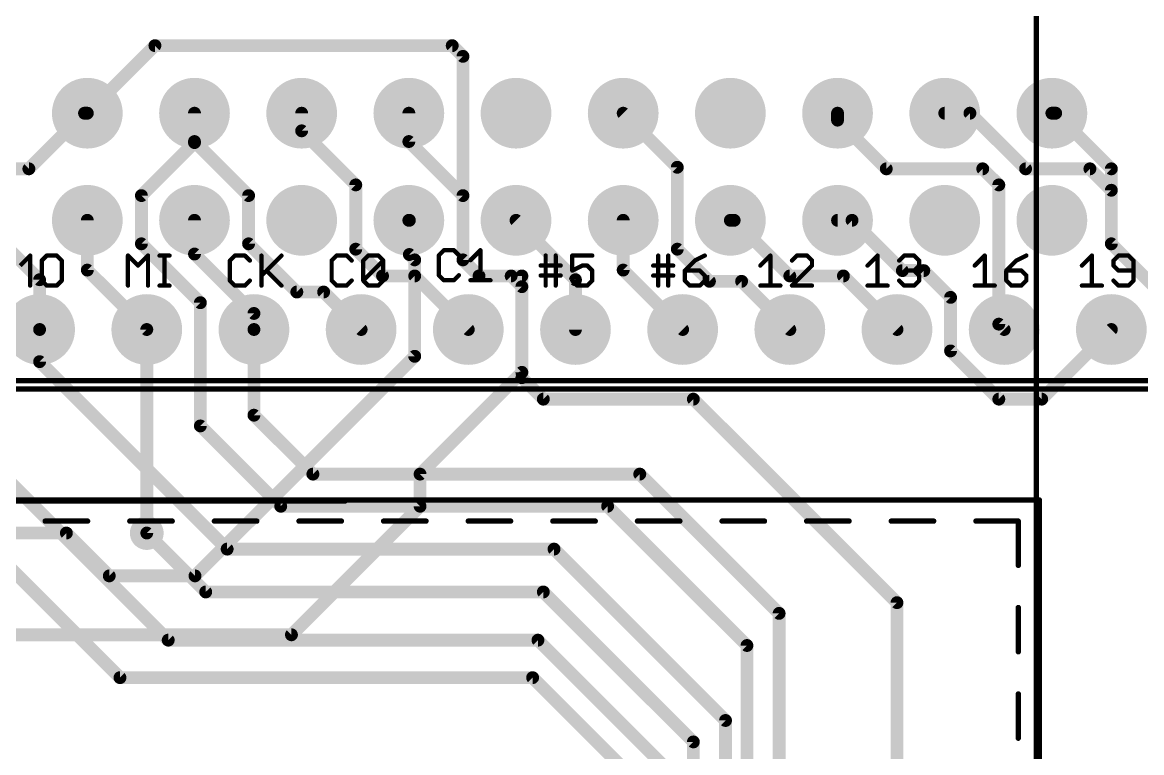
# Model space of a CAD drawing. Extents: x -30 to 87, y -20 to 77.
# Drawn here: x 32.23 to 58.76, y 38.61 to 55.92 of the extents above; entities that cross this region are included whole.
import ezdxf

# ---------------------------------------------------------------- set-up
doc = ezdxf.new("R2010")
doc.units = 0
for name, color, linetype in [('1', 12, 'CONTINUOUS'), ('16', 132, 'CONTINUOUS'), ('17', 110, 'CONTINUOUS'), ('18', 110, 'CONTINUOUS'), ('21', 40, 'CONTINUOUS'), ('23', 53, 'CONTINUOUS'), ('47', 253, 'CONTINUOUS'), ('51', 253, 'CONTINUOUS')]:
    doc.layers.add(name, color=color, linetype=linetype)

# ---------------------------------------------------------------- blocks, each defined once
blk = doc.blocks.new('ROUNDP')
at = {"const_width": 0.5}
blk.add_lwpolyline([(0, -0.25, 1), (0, 0.25, 1), (0, -0.25)], format="xyb", dxfattribs=at)
blk = doc.blocks.new('ROUNDV')
at = {"const_width": 0.5}
blk.add_lwpolyline([(0, -0.25, 1), (0, 0.25, 1), (0, -0.25)], format="xyb", dxfattribs=at)

msp = doc.modelspace()

# ---------------------------------------------------------------- linework, layer by layer
at = {"layer": '1', "const_width": 0.3048}
for points in [[(35.372, 55.372), (33.77, 53.77)], [(42.418, 55.372), (35.372, 55.372)], [(42.672, 55.118), (42.418, 55.372)], [(42.672, 50.292), (42.672, 55.118)], [(32.385, 52.451), (33.704, 53.77)], [(33.704, 53.77), (33.77, 53.77)], [(36.31, 53.77), (36.31, 53.098)], [(38.85, 53.77), (38.85, 53.352)], [(46.47, 53.77), (47.752, 52.488)], [(51.55, 53.606), (51.55, 53.77)], [(54.09, 53.77), (54.688, 53.77)], [(54.688, 53.77), (56.007, 52.451)], [(52.705, 52.451), (51.55, 53.606)], [(38.85, 53.352), (40.132, 52.07)], [(35.052, 51.816), (36.31, 53.074)], [(36.31, 53.098), (37.592, 51.816)], [(36.31, 53.074), (36.31, 53.098)], [(30.607, 52.451), (32.385, 52.451)], [(47.752, 52.488), (47.752, 50.546)], [(54.991, 52.451), (52.705, 52.451)], [(55.372, 52.07), (54.991, 52.451)], [(56.007, 52.451), (57.531, 52.451)], [(57.531, 52.451), (58.039, 51.943)], [(40.132, 52.07), (40.132, 50.546)], [(55.372, 48.768), (55.372, 52.07)], [(58.039, 51.943), (58.039, 50.673)], [(35.052, 50.673), (35.052, 51.816)], [(37.592, 51.816), (37.592, 50.673)], [(31.23, 51.23), (32.639, 49.821)], [(33.77, 51.23), (33.77, 50.05)], [(36.31, 51.23), (36.31, 50.431)], [(45.339, 49.821), (43.93, 51.23)], [(46.47, 51.23), (46.47, 50.05)], [(49.1, 51.23), (49.01, 51.23)], [(50.419, 49.911), (49.1, 51.23)], [(51.894, 51.23), (51.55, 51.23)], [(53.086, 50.038), (51.894, 51.23)], [(36.449, 49.276), (35.052, 50.673)], [(37.592, 50.673), (38.735, 49.53)], [(40.132, 50.546), (40.767, 49.911)], [(47.752, 50.546), (48.514, 49.784)], [(58.039, 50.673), (60.071, 48.641)], [(36.31, 50.431), (37.719, 49.022)], [(43.053, 49.911), (42.672, 50.292)], [(33.77, 50.05), (35.179, 48.641)], [(46.47, 50.05), (47.879, 48.641)], [(53.594, 50.038), (53.086, 50.038)], [(54.229, 49.403), (53.594, 50.038)], [(32.639, 49.821), (32.639, 48.641)], [(40.767, 49.911), (41.529, 49.911)], [(41.529, 49.911), (42.799, 48.641)], [(43.815, 49.911), (43.053, 49.911)], [(44.069, 49.657), (43.815, 49.911)], [(45.339, 48.641), (45.339, 49.821)], [(48.514, 49.784), (49.276, 49.784)], [(49.276, 49.784), (50.419, 48.641)], [(51.689, 49.911), (50.419, 49.911)], [(52.959, 48.641), (51.689, 49.911)], [(38.735, 49.53), (39.37, 49.53)], [(39.37, 49.53), (40.259, 48.641)], [(44.069, 47.498), (44.069, 49.657)], [(36.449, 46.355), (36.449, 49.276)], [(54.229, 48.133), (54.229, 49.403)], [(37.719, 49.022), (37.719, 48.641)], [(55.499, 48.641), (55.372, 48.768)], [(32.639, 47.879), (32.639, 48.641)], [(37.719, 46.609), (37.719, 48.641)], [(58.039, 48.641), (56.388, 46.99)], [(35.687, 41.275), (28.829, 48.133)], [(55.372, 46.99), (54.229, 48.133)], [(37.084, 43.434), (32.639, 47.879)], [(44.577, 46.99), (44.069, 47.498)], [(48.133, 46.99), (44.577, 46.99)], [(52.959, 42.164), (48.133, 46.99)], [(56.388, 46.99), (55.372, 46.99)], [(28.321, 46.609), (34.544, 40.386)], [(39.116, 45.212), (37.719, 46.609)], [(38.354, 44.45), (36.449, 46.355)], [(46.863, 45.212), (39.116, 45.212)], [(50.165, 41.91), (46.863, 45.212)], [(46.101, 44.45), (38.354, 44.45)], [(49.403, 41.148), (46.101, 44.45)], [(36.576, 42.418), (35.179, 43.815)], [(44.831, 43.434), (37.084, 43.434)], [(48.895, 39.37), (44.831, 43.434)], [(44.577, 42.418), (36.576, 42.418)], [(48.133, 38.862), (44.577, 42.418)], [(52.959, 23.114), (52.959, 42.164)], [(50.165, 24.892), (50.165, 41.91)], [(44.45, 41.275), (35.687, 41.275)], [(47.371, 38.354), (44.45, 41.275)], [(49.403, 26.162), (49.403, 41.148)], [(44.323, 40.386), (34.544, 40.386)], [(46.609, 38.1), (44.323, 40.386)], [(48.895, 26.67), (48.895, 39.37)], [(48.133, 27.178), (48.133, 38.862)]]:
    msp.add_lwpolyline(points, dxfattribs=at)
at = {"layer": '1', "const_width": 0.1524}
for points in [[(35.372, 55.4482, 1), (35.372, 55.2958)], [(35.4259, 55.3181, 1), (35.3181, 55.4259)], [(42.4719, 55.4259, 1), (42.3641, 55.3181)], [(42.418, 55.2958, 1), (42.418, 55.4482)], [(42.7482, 55.118, 1), (42.5958, 55.118)], [(42.6181, 55.0641, 1), (42.7259, 55.1719)], [(33.704, 53.8462, 1), (33.704, 53.6938)], [(33.7579, 53.7161, 1), (33.6501, 53.8239)], [(33.7161, 53.8239, 1), (33.8239, 53.7161)], [(33.77, 53.6938, 1), (33.77, 53.8462)], [(36.3862, 53.77, 1), (36.2338, 53.77)], [(38.9262, 53.77, 1), (38.7738, 53.77)], [(46.5239, 53.8239, 1), (46.4161, 53.7161)], [(51.6262, 53.77, 1), (51.4738, 53.77)], [(54.09, 53.8462, 1), (54.09, 53.6938)], [(54.7419, 53.8239, 1), (54.6341, 53.7161)], [(54.688, 53.6938, 1), (54.688, 53.8462)], [(51.6039, 53.6599, 1), (51.4961, 53.5521)], [(51.4738, 53.606, 1), (51.6262, 53.606)], [(38.9039, 53.4059, 1), (38.7961, 53.2981)], [(38.7738, 53.352, 1), (38.9262, 53.352)], [(36.3639, 53.1519, 1), (36.2561, 53.0441)], [(36.3862, 53.098, 1), (36.2338, 53.098)], [(36.2338, 53.098, 1), (36.3862, 53.098)], [(36.2338, 53.074, 1), (36.3862, 53.074)], [(36.3639, 53.0201, 1), (36.2561, 53.1279)], [(32.3311, 52.5049, 1), (32.4389, 52.3971)], [(32.385, 52.3748, 1), (32.385, 52.5272)], [(47.8282, 52.488, 1), (47.6758, 52.488)], [(47.6981, 52.4341, 1), (47.8059, 52.5419)], [(52.705, 52.5272, 1), (52.705, 52.3748)], [(52.6511, 52.3971, 1), (52.7589, 52.5049)], [(55.0449, 52.5049, 1), (54.9371, 52.3971)], [(54.991, 52.3748, 1), (54.991, 52.5272)], [(56.007, 52.5272, 1), (56.007, 52.3748)], [(55.9531, 52.3971, 1), (56.0609, 52.5049)], [(57.5849, 52.5049, 1), (57.4771, 52.3971)], [(57.531, 52.3748, 1), (57.531, 52.5272)], [(40.2082, 52.07, 1), (40.0558, 52.07)], [(40.0781, 52.0161, 1), (40.1859, 52.1239)], [(55.4482, 52.07, 1), (55.2958, 52.07)], [(55.3181, 52.0161, 1), (55.4259, 52.1239)], [(58.1152, 51.943, 1), (57.9628, 51.943)], [(57.9851, 51.8891, 1), (58.0929, 51.9969)], [(35.1282, 51.816, 1), (34.9758, 51.816)], [(34.9981, 51.8699, 1), (35.1059, 51.7621)], [(37.6682, 51.816, 1), (37.5158, 51.816)], [(37.5381, 51.7621, 1), (37.6459, 51.8699)], [(33.8462, 51.23, 1), (33.6938, 51.23)], [(36.3862, 51.23, 1), (36.2338, 51.23)], [(43.9839, 51.2839, 1), (43.8761, 51.1761)], [(46.5462, 51.23, 1), (46.3938, 51.23)], [(49.01, 51.3062, 1), (49.01, 51.1538)], [(49.1539, 51.2839, 1), (49.0461, 51.1761)], [(49.1, 51.1538, 1), (49.1, 51.3062)], [(51.55, 51.3062, 1), (51.55, 51.1538)], [(51.9479, 51.2839, 1), (51.8401, 51.1761)], [(51.894, 51.1538, 1), (51.894, 51.3062)], [(35.1059, 50.7269, 1), (34.9981, 50.6191)], [(34.9758, 50.673, 1), (35.1282, 50.673)], [(37.6459, 50.7269, 1), (37.5381, 50.6191)], [(37.5158, 50.673, 1), (37.6682, 50.673)], [(40.1859, 50.5999, 1), (40.0781, 50.4921)], [(47.8059, 50.5999, 1), (47.6981, 50.4921)], [(58.0929, 50.7269, 1), (57.9851, 50.6191)], [(57.9628, 50.673, 1), (58.1152, 50.673)], [(36.3639, 50.4849, 1), (36.2561, 50.3771)], [(36.2338, 50.431, 1), (36.3862, 50.431)], [(40.0558, 50.546, 1), (40.2082, 50.546)], [(42.7259, 50.3459, 1), (42.6181, 50.2381)], [(47.6758, 50.546, 1), (47.8282, 50.546)], [(33.8239, 50.1039, 1), (33.7161, 49.9961)], [(42.5958, 50.292, 1), (42.7482, 50.292)], [(46.5239, 50.1039, 1), (46.4161, 49.9961)], [(53.086, 50.1142, 1), (53.086, 49.9618)], [(53.0321, 49.9841, 1), (53.1399, 50.0919)], [(53.6479, 50.0919, 1), (53.5401, 49.9841)], [(53.594, 49.9618, 1), (53.594, 50.1142)], [(32.7152, 49.821, 1), (32.5628, 49.821)], [(32.5851, 49.7671, 1), (32.6929, 49.8749)], [(33.6938, 50.05, 1), (33.8462, 50.05)], [(40.767, 49.9872, 1), (40.767, 49.8348)], [(40.7131, 49.8571, 1), (40.8209, 49.9649)], [(41.5829, 49.9649, 1), (41.4751, 49.8571)], [(41.529, 49.8348, 1), (41.529, 49.9872)], [(43.053, 49.9872, 1), (43.053, 49.8348)], [(42.9991, 49.8571, 1), (43.1069, 49.9649)], [(43.8689, 49.9649, 1), (43.7611, 49.8571)], [(43.815, 49.8348, 1), (43.815, 49.9872)], [(45.4152, 49.821, 1), (45.2628, 49.821)], [(45.2851, 49.7671, 1), (45.3929, 49.8749)], [(46.3938, 50.05, 1), (46.5462, 50.05)], [(48.514, 49.8602, 1), (48.514, 49.7078)], [(48.4601, 49.7301, 1), (48.5679, 49.8379)], [(49.3299, 49.8379, 1), (49.2221, 49.7301)], [(49.276, 49.7078, 1), (49.276, 49.8602)], [(50.419, 49.9872, 1), (50.419, 49.8348)], [(50.3651, 49.8571, 1), (50.4729, 49.9649)], [(51.7429, 49.9649, 1), (51.6351, 49.8571)], [(51.689, 49.8348, 1), (51.689, 49.9872)], [(38.735, 49.6062, 1), (38.735, 49.4538)], [(38.6811, 49.4761, 1), (38.7889, 49.5839)], [(39.4239, 49.5839, 1), (39.3161, 49.4761)], [(39.37, 49.4538, 1), (39.37, 49.6062)], [(44.1452, 49.657, 1), (43.9928, 49.657)], [(44.0151, 49.6031, 1), (44.1229, 49.7109)], [(36.5252, 49.276, 1), (36.3728, 49.276)], [(36.3951, 49.2221, 1), (36.5029, 49.3299)], [(54.3052, 49.403, 1), (54.1528, 49.403)], [(54.1751, 49.3491, 1), (54.2829, 49.4569)], [(37.7952, 49.022, 1), (37.6428, 49.022)], [(37.6651, 48.9681, 1), (37.7729, 49.0759)], [(55.4259, 48.8219, 1), (55.3181, 48.7141)], [(55.2958, 48.768, 1), (55.4482, 48.768)], [(32.7152, 48.641, 1), (32.5628, 48.641)], [(32.5628, 48.641, 1), (32.7152, 48.641)], [(35.1251, 48.5871, 1), (35.2329, 48.6949)], [(37.7952, 48.641, 1), (37.6428, 48.641)], [(37.6428, 48.641, 1), (37.7952, 48.641)], [(40.2051, 48.5871, 1), (40.3129, 48.6949)], [(42.7451, 48.5871, 1), (42.8529, 48.6949)], [(45.2628, 48.641, 1), (45.4152, 48.641)], [(47.8251, 48.5871, 1), (47.9329, 48.6949)], [(50.3651, 48.5871, 1), (50.4729, 48.6949)], [(52.9051, 48.5871, 1), (53.0129, 48.6949)], [(55.4451, 48.5871, 1), (55.5529, 48.6949)], [(58.0929, 48.5871, 1), (57.9851, 48.6949)], [(54.2829, 48.1869, 1), (54.1751, 48.0791)], [(32.6929, 47.9329, 1), (32.5851, 47.8251)], [(54.1528, 48.133, 1), (54.3052, 48.133)], [(32.5628, 47.879, 1), (32.7152, 47.879)], [(44.1229, 47.5519, 1), (44.0151, 47.4441)], [(43.9928, 47.498, 1), (44.1452, 47.498)], [(44.577, 47.0662, 1), (44.577, 46.9138)], [(44.5231, 46.9361, 1), (44.6309, 47.0439)], [(48.1869, 47.0439, 1), (48.0791, 46.9361)], [(48.133, 46.9138, 1), (48.133, 47.0662)], [(55.372, 47.0662, 1), (55.372, 46.9138)], [(55.3181, 46.9361, 1), (55.4259, 47.0439)], [(56.3341, 47.0439, 1), (56.4419, 46.9361)], [(56.388, 46.9138, 1), (56.388, 47.0662)], [(37.7729, 46.6629, 1), (37.6651, 46.5551)], [(37.6428, 46.609, 1), (37.7952, 46.609)], [(36.5029, 46.4089, 1), (36.3951, 46.3011)], [(36.3728, 46.355, 1), (36.5252, 46.355)], [(39.116, 45.2882, 1), (39.116, 45.1358)], [(46.9169, 45.2659, 1), (46.8091, 45.1581)], [(46.863, 45.1358, 1), (46.863, 45.2882)], [(39.0621, 45.1581, 1), (39.1699, 45.2659)], [(38.354, 44.5262, 1), (38.354, 44.3738)], [(38.3001, 44.3961, 1), (38.4079, 44.5039)], [(46.1549, 44.5039, 1), (46.0471, 44.3961)], [(46.101, 44.3738, 1), (46.101, 44.5262)], [(35.2329, 43.8689, 1), (35.1251, 43.7611)], [(37.084, 43.5102, 1), (37.084, 43.3578)], [(37.0301, 43.3801, 1), (37.1379, 43.4879)], [(44.8849, 43.4879, 1), (44.7771, 43.3801)], [(44.831, 43.3578, 1), (44.831, 43.5102)], [(36.576, 42.4942, 1), (36.576, 42.3418)], [(36.5221, 42.3641, 1), (36.6299, 42.4719)], [(44.6309, 42.4719, 1), (44.5231, 42.3641)], [(44.577, 42.3418, 1), (44.577, 42.4942)], [(53.0352, 42.164, 1), (52.8828, 42.164)], [(52.9051, 42.1101, 1), (53.0129, 42.2179)], [(50.2412, 41.91, 1), (50.0888, 41.91)], [(50.1111, 41.8561, 1), (50.2189, 41.9639)], [(35.687, 41.3512, 1), (35.687, 41.1988)], [(35.6331, 41.2211, 1), (35.7409, 41.3289)], [(44.5039, 41.3289, 1), (44.3961, 41.2211)], [(44.45, 41.1988, 1), (44.45, 41.3512)], [(49.4792, 41.148, 1), (49.3268, 41.148)], [(49.3491, 41.0941, 1), (49.4569, 41.2019)], [(34.544, 40.4622, 1), (34.544, 40.3098)], [(34.4901, 40.3321, 1), (34.5979, 40.4399)], [(44.3769, 40.4399, 1), (44.2691, 40.3321)], [(44.323, 40.3098, 1), (44.323, 40.4622)], [(48.9712, 39.37, 1), (48.8188, 39.37)], [(48.8411, 39.3161, 1), (48.9489, 39.4239)], [(48.2092, 38.862, 1), (48.0568, 38.862)], [(48.0791, 38.8081, 1), (48.1869, 38.9159)]]:
    msp.add_lwpolyline(points, format="xyb", dxfattribs=at)
at = {"layer": '16', "const_width": 0.3048}
for points in [[(41.39, 53.098), (41.39, 53.77)], [(56.63, 53.77), (56.72, 53.77)], [(56.72, 53.77), (58.039, 52.451)], [(42.672, 51.816), (41.39, 53.098)], [(58.039, 52.451), (58.039, 50.673)], [(42.672, 50.292), (42.672, 51.816)], [(41.402, 51.23), (41.39, 51.23)], [(41.402, 50.419), (41.402, 51.23)], [(58.039, 50.673), (59.309, 49.403)], [(41.402, 50.419), (41.529, 50.292)], [(41.529, 50.292), (41.529, 48.006)], [(42.672, 50.292), (43.053, 49.911)], [(43.053, 49.911), (44.069, 49.911)], [(44.069, 49.911), (44.069, 47.625)], [(35.179, 43.815), (35.179, 48.641)], [(41.529, 48.006), (36.322, 42.799)], [(44.069, 47.625), (41.656, 45.212)], [(41.656, 45.212), (41.656, 44.45)], [(38.608, 41.402), (41.656, 44.45)], [(33.274, 43.815), (28.194, 43.815)], [(34.29, 42.799), (33.274, 43.815)], [(36.322, 42.799), (34.29, 42.799)], [(31.115, 41.402), (38.608, 41.402)]]:
    msp.add_lwpolyline(points, dxfattribs=at)
at = {"layer": '16', "const_width": 0.1524}
for points in [[(41.4662, 53.77, 1), (41.3138, 53.77)], [(56.63, 53.8462, 1), (56.63, 53.6938)], [(56.7739, 53.8239, 1), (56.6661, 53.7161)], [(56.72, 53.6938, 1), (56.72, 53.8462)], [(41.4439, 53.1519, 1), (41.3361, 53.0441)], [(41.3138, 53.098, 1), (41.4662, 53.098)], [(58.1152, 52.451, 1), (57.9628, 52.451)], [(57.9851, 52.3971, 1), (58.0929, 52.5049)], [(42.7482, 51.816, 1), (42.5958, 51.816)], [(42.6181, 51.7621, 1), (42.7259, 51.8699)], [(41.39, 51.3062, 1), (41.39, 51.1538)], [(41.4782, 51.23, 1), (41.3258, 51.23)], [(41.402, 51.1538, 1), (41.402, 51.3062)], [(58.0929, 50.7269, 1), (57.9851, 50.6191)], [(57.9628, 50.673, 1), (58.1152, 50.673)], [(41.4559, 50.4729, 1), (41.3481, 50.3651)], [(41.3258, 50.419, 1), (41.4782, 50.419)], [(41.6052, 50.292, 1), (41.4528, 50.292)], [(41.4751, 50.2381, 1), (41.5829, 50.3459)], [(42.7259, 50.3459, 1), (42.6181, 50.2381)], [(42.5958, 50.292, 1), (42.7482, 50.292)], [(43.053, 49.9872, 1), (43.053, 49.8348)], [(42.9991, 49.8571, 1), (43.1069, 49.9649)], [(44.1452, 49.911, 1), (43.9928, 49.911)], [(44.069, 49.8348, 1), (44.069, 49.9872)], [(35.2552, 48.641, 1), (35.1028, 48.641)], [(41.4528, 48.006, 1), (41.6052, 48.006)], [(41.5829, 47.9521, 1), (41.4751, 48.0599)], [(44.1229, 47.5711, 1), (44.0151, 47.6789)], [(43.9928, 47.625, 1), (44.1452, 47.625)], [(41.7322, 45.212, 1), (41.5798, 45.212)], [(41.6021, 45.2659, 1), (41.7099, 45.1581)], [(41.7099, 44.3961, 1), (41.6021, 44.5039)], [(41.5798, 44.45, 1), (41.7322, 44.45)], [(33.3279, 43.8689, 1), (33.2201, 43.7611)], [(33.274, 43.7388, 1), (33.274, 43.8912)], [(35.1028, 43.815, 1), (35.2552, 43.815)], [(34.29, 42.8752, 1), (34.29, 42.7228)], [(34.2361, 42.7451, 1), (34.3439, 42.8529)], [(36.2681, 42.8529, 1), (36.3759, 42.7451)], [(36.322, 42.7228, 1), (36.322, 42.8752)], [(38.5541, 41.4559, 1), (38.6619, 41.3481)], [(38.608, 41.3258, 1), (38.608, 41.4782)]]:
    msp.add_lwpolyline(points, format="xyb", dxfattribs=at)
at = {"layer": '21'}
for points, const_width in [([(32.1787, 50.1569), (32.4159, 50.3942)], 0.1016), ([(32.4159, 50.3942), (32.4159, 49.6824)], 0.1016), ([(32.8084, 50.3942), (32.6898, 50.2756)], 0.1016), ([(33.0457, 50.3942), (32.8084, 50.3942)], 0.1016), ([(33.1643, 50.2756), (33.0457, 50.3942)], 0.1016), ([(34.7331, 49.6824), (34.7331, 50.3942)], 0.1016), ([(34.7331, 50.3942), (34.9704, 50.1569)], 0.1016), ([(34.9704, 50.1569), (35.2077, 50.3942)], 0.1016), ([(35.2077, 50.3942), (35.2077, 49.6824)], 0.1016), ([(35.4815, 50.3942), (35.7188, 50.3942)], 0.1016), ([(35.6002, 49.6824), (35.6002, 50.3942)], 0.1016), ([(37.267, 50.3942), (37.1484, 50.2756)], 0.1016), ([(37.5043, 50.3942), (37.267, 50.3942)], 0.1016), ([(37.6229, 50.2756), (37.5043, 50.3942)], 0.1016), ([(37.8968, 50.3942), (37.8968, 49.6824)], 0.1016), ([(37.8968, 49.9197), (38.3713, 50.3942)], 0.1016), ([(39.68, 50.3942), (39.5614, 50.2756)], 0.1016), ([(39.9173, 50.3942), (39.68, 50.3942)], 0.1016), ([(40.0359, 50.2756), (39.9173, 50.3942)], 0.1016), ([(40.3098, 50.2756), (40.4284, 50.3942)], 0.1016), ([(40.4284, 50.3942), (40.6657, 50.3942)], 0.1016), ([(40.6657, 50.3942), (40.7843, 50.2756)], 0.1016), ([(42.22, 50.5212), (42.1014, 50.4026)], 0.1016), ([(42.1014, 50.4026), (42.1014, 49.928)], 0.1016), ([(42.4573, 50.5212), (42.22, 50.5212)], 0.1016), ([(42.5759, 50.4026), (42.4573, 50.5212)], 0.1016), ([(42.8498, 50.2839), (43.0871, 50.5212)], 0.1016), ([(43.0871, 50.5212), (43.0871, 49.8094)], 0.1016), ([(44.633, 49.6824), (44.633, 50.3942)], 0.1016), ([(44.8703, 50.3942), (44.8703, 49.6824)], 0.1016), ([(45.7373, 50.3942), (45.2628, 50.3942)], 0.1016), ([(45.2628, 50.3942), (45.2628, 50.0383)], 0.1016), ([(47.3, 49.6824), (47.3, 50.3942)], 0.1016), ([(47.5373, 50.3942), (47.5373, 49.6824)], 0.1016), ([(48.4043, 50.3942), (48.1671, 50.2756)], 0.1016), ([(49.7214, 50.1569), (49.9587, 50.3942)], 0.1016), ([(49.9587, 50.3942), (49.9587, 49.6824)], 0.1016), ([(50.5884, 50.3942), (50.4698, 50.2756)], 0.1016), ([(50.8257, 50.3942), (50.5884, 50.3942)], 0.1016), ([(50.9443, 50.2756), (50.8257, 50.3942)], 0.1016), ([(52.2614, 50.1569), (52.4987, 50.3942)], 0.1016), ([(52.4987, 50.3942), (52.4987, 49.6824)], 0.1016), ([(53.0098, 50.2756), (53.1284, 50.3942)], 0.1016), ([(53.1284, 50.3942), (53.3657, 50.3942)], 0.1016), ([(53.3657, 50.3942), (53.4843, 50.2756)], 0.1016), ([(54.8014, 50.1569), (55.0387, 50.3942)], 0.1016), ([(55.0387, 50.3942), (55.0387, 49.6824)], 0.1016), ([(56.0243, 50.3942), (55.7871, 50.2756)], 0.1016), ([(57.3414, 50.1569), (57.5787, 50.3942)], 0.1016), ([(57.5787, 50.3942), (57.5787, 49.6824)], 0.1016), ([(58.2084, 50.3942), (58.0898, 50.2756)], 0.1016), ([(58.4457, 50.3942), (58.2084, 50.3942)], 0.1016), ([(58.5643, 50.2756), (58.4457, 50.3942)], 0.1016), ([(32.6898, 50.2756), (32.6898, 49.801)], 0.1016), ([(33.1643, 49.801), (33.1643, 50.2756)], 0.1016), ([(37.1484, 50.2756), (37.1484, 49.801)], 0.1016), ([(39.5614, 50.2756), (39.5614, 49.801)], 0.1016), ([(40.3098, 49.801), (40.3098, 50.2756)], 0.1016), ([(40.3098, 49.801), (40.7843, 50.2756)], 0.1016), ([(40.7843, 50.2756), (40.7843, 49.801)], 0.1016), ([(44.5144, 50.1569), (44.8703, 50.1569)], 0.1016), ([(44.8703, 50.1569), (44.9889, 50.1569)], 0.1016), ([(45.2628, 50.0383), (45.5001, 50.1569)], 0.1016), ([(45.5001, 50.1569), (45.6187, 50.1569)], 0.1016), ([(45.6187, 50.1569), (45.7373, 50.0383)], 0.1016), ([(47.1814, 50.1569), (47.5373, 50.1569)], 0.1016), ([(47.5373, 50.1569), (47.6559, 50.1569)], 0.1016), ([(48.1671, 50.2756), (47.9298, 50.0383)], 0.1016), ([(50.4698, 49.6824), (50.9443, 50.1569)], 0.1016), ([(50.9443, 50.1569), (50.9443, 50.2756)], 0.1016), ([(53.4843, 50.1569), (53.3657, 50.0383)], 0.1016), ([(53.4843, 50.2756), (53.4843, 50.1569)], 0.1016), ([(55.7871, 50.2756), (55.5498, 50.0383)], 0.1016), ([(58.0898, 50.2756), (58.0898, 50.1569)], 0.1016), ([(58.0898, 50.1569), (58.2084, 50.0383)], 0.1016), ([(58.5643, 49.801), (58.5643, 50.2756)], 0.1016), ([(38.0154, 50.0383), (38.3713, 49.6824)], 0.1016), ([(42.1014, 49.928), (42.22, 49.8094)], 0.1016), ([(42.4573, 49.8094), (42.5759, 49.928)], 0.1016), ([(44.5144, 49.9197), (44.9889, 49.9197)], 0.1016), ([(45.7373, 50.0383), (45.7373, 49.801)], 0.1016), ([(47.1814, 49.9197), (47.6559, 49.9197)], 0.1016), ([(47.9298, 50.0383), (47.9298, 49.801)], 0.1016), ([(48.2857, 50.0383), (47.9298, 50.0383)], 0.1016), ([(48.4043, 49.9197), (48.2857, 50.0383)], 0.1016), ([(48.4043, 49.801), (48.4043, 49.9197)], 0.1016), ([(53.3657, 50.0383), (53.2471, 50.0383)], 0.1016), ([(53.3657, 50.0383), (53.4843, 49.9197)], 0.1016), ([(53.4843, 49.9197), (53.4843, 49.801)], 0.1016), ([(55.5498, 50.0383), (55.5498, 49.801)], 0.1016), ([(55.9057, 50.0383), (55.5498, 50.0383)], 0.1016), ([(56.0243, 49.9197), (55.9057, 50.0383)], 0.1016), ([(56.0243, 49.801), (56.0243, 49.9197)], 0.1016), ([(58.2084, 50.0383), (58.5643, 50.0383)], 0.1016), ([(32.6898, 49.801), (32.8084, 49.6824)], 0.1016), ([(32.8084, 49.6824), (33.0457, 49.6824)], 0.1016), ([(33.0457, 49.6824), (33.1643, 49.801)], 0.1016), ([(35.4815, 49.6824), (35.7188, 49.6824)], 0.1016), ([(37.1484, 49.801), (37.267, 49.6824)], 0.1016), ([(37.267, 49.6824), (37.5043, 49.6824)], 0.1016), ([(37.5043, 49.6824), (37.6229, 49.801)], 0.1016), ([(39.5614, 49.801), (39.68, 49.6824)], 0.1016), ([(39.68, 49.6824), (39.9173, 49.6824)], 0.1016), ([(39.9173, 49.6824), (40.0359, 49.801)], 0.1016), ([(40.4284, 49.6824), (40.3098, 49.801)], 0.1016), ([(40.6657, 49.6824), (40.4284, 49.6824)], 0.1016), ([(40.7843, 49.801), (40.6657, 49.6824)], 0.1016), ([(42.22, 49.8094), (42.4573, 49.8094)], 0.1016), ([(42.8498, 49.8094), (43.3243, 49.8094)], 0.1016), ([(45.3814, 49.6824), (45.2628, 49.801)], 0.1016), ([(45.6187, 49.6824), (45.3814, 49.6824)], 0.1016), ([(45.7373, 49.801), (45.6187, 49.6824)], 0.1016), ([(47.9298, 49.801), (48.0484, 49.6824)], 0.1016), ([(48.0484, 49.6824), (48.2857, 49.6824)], 0.1016), ([(48.2857, 49.6824), (48.4043, 49.801)], 0.1016), ([(49.7214, 49.6824), (50.1959, 49.6824)], 0.1016), ([(50.9443, 49.6824), (50.4698, 49.6824)], 0.1016), ([(52.2614, 49.6824), (52.7359, 49.6824)], 0.1016), ([(53.1284, 49.6824), (53.0098, 49.801)], 0.1016), ([(53.3657, 49.6824), (53.1284, 49.6824)], 0.1016), ([(53.4843, 49.801), (53.3657, 49.6824)], 0.1016), ([(54.8014, 49.6824), (55.2759, 49.6824)], 0.1016), ([(55.5498, 49.801), (55.6684, 49.6824)], 0.1016), ([(55.6684, 49.6824), (55.9057, 49.6824)], 0.1016), ([(55.9057, 49.6824), (56.0243, 49.801)], 0.1016), ([(57.3414, 49.6824), (57.8159, 49.6824)], 0.1016), ([(58.0898, 49.801), (58.2084, 49.6824)], 0.1016), ([(58.2084, 49.6824), (58.4457, 49.6824)], 0.1016), ([(58.4457, 49.6824), (58.5643, 49.801)], 0.1016), ([(7.554, 47.428), (63.154, 47.428)], 0.127)]:
    msp.add_lwpolyline(points, dxfattribs=dict(at, const_width=const_width))
at = {"layer": '21', "const_width": 0.0508}
for points in [[(32.4413, 50.3942, 1), (32.3905, 50.3942)], [(32.4339, 50.3762, 1), (32.398, 50.4122)], [(32.8084, 50.4196, 1), (32.8084, 50.3688)], [(32.8264, 50.3762, 1), (32.7905, 50.4122)], [(33.0637, 50.4122, 1), (33.0277, 50.3762)], [(33.0457, 50.3688, 1), (33.0457, 50.4196)], [(34.7585, 50.3942, 1), (34.7077, 50.3942)], [(34.7511, 50.4122, 1), (34.7152, 50.3762)], [(35.2331, 50.3942, 1), (35.1823, 50.3942)], [(35.2256, 50.3762, 1), (35.1897, 50.4122)], [(35.4815, 50.4196, 1), (35.4815, 50.3688)], [(35.6256, 50.3942, 1), (35.5748, 50.3942)], [(35.7188, 50.3688, 1), (35.7188, 50.4196)], [(37.267, 50.4196, 1), (37.267, 50.3688)], [(37.285, 50.3762, 1), (37.2491, 50.4122)], [(37.5222, 50.4122, 1), (37.4863, 50.3762)], [(37.5043, 50.3688, 1), (37.5043, 50.4196)], [(37.9222, 50.3942, 1), (37.8714, 50.3942)], [(38.3893, 50.3762, 1), (38.3534, 50.4122)], [(39.68, 50.4196, 1), (39.68, 50.3688)], [(39.698, 50.3762, 1), (39.6621, 50.4122)], [(39.9352, 50.4122, 1), (39.8993, 50.3762)], [(39.9173, 50.3688, 1), (39.9173, 50.4196)], [(40.4284, 50.4196, 1), (40.4284, 50.3688)], [(40.4464, 50.3762, 1), (40.4105, 50.4122)], [(40.6837, 50.4122, 1), (40.6477, 50.3762)], [(40.6657, 50.3688, 1), (40.6657, 50.4196)], [(42.1268, 50.4026, 1), (42.076, 50.4026)], [(42.0834, 50.4205, 1), (42.1193, 50.3846)], [(42.22, 50.5466, 1), (42.22, 50.4958)], [(42.238, 50.5032, 1), (42.2021, 50.5392)], [(42.4752, 50.5392, 1), (42.4393, 50.5032)], [(42.4573, 50.4958, 1), (42.4573, 50.5466)], [(42.558, 50.3846, 1), (42.5939, 50.4205)], [(43.1125, 50.5212, 1), (43.0617, 50.5212)], [(43.105, 50.5032, 1), (43.0691, 50.5392)], [(44.6584, 50.3942, 1), (44.6076, 50.3942)], [(44.8957, 50.3942, 1), (44.8449, 50.3942)], [(45.2628, 50.4196, 1), (45.2628, 50.3688)], [(45.2882, 50.3942, 1), (45.2374, 50.3942)], [(45.7373, 50.3688, 1), (45.7373, 50.4196)], [(47.3254, 50.3942, 1), (47.2746, 50.3942)], [(47.5627, 50.3942, 1), (47.5119, 50.3942)], [(48.4157, 50.3715, 1), (48.393, 50.4169)], [(49.9841, 50.3942, 1), (49.9333, 50.3942)], [(49.9766, 50.3762, 1), (49.9407, 50.4122)], [(50.5884, 50.4196, 1), (50.5884, 50.3688)], [(50.6064, 50.3762, 1), (50.5705, 50.4122)], [(50.8437, 50.4122, 1), (50.8077, 50.3762)], [(50.8257, 50.3688, 1), (50.8257, 50.4196)], [(52.5241, 50.3942, 1), (52.4733, 50.3942)], [(52.5166, 50.3762, 1), (52.4807, 50.4122)], [(53.1284, 50.4196, 1), (53.1284, 50.3688)], [(53.1464, 50.3762, 1), (53.1105, 50.4122)], [(53.3837, 50.4122, 1), (53.3477, 50.3762)], [(53.3657, 50.3688, 1), (53.3657, 50.4196)], [(55.0641, 50.3942, 1), (55.0133, 50.3942)], [(55.0566, 50.3762, 1), (55.0207, 50.4122)], [(56.0357, 50.3715, 1), (56.013, 50.4169)], [(57.6041, 50.3942, 1), (57.5533, 50.3942)], [(57.5966, 50.3762, 1), (57.5607, 50.4122)], [(58.2084, 50.4196, 1), (58.2084, 50.3688)], [(58.2264, 50.3762, 1), (58.1905, 50.4122)], [(58.4637, 50.4122, 1), (58.4277, 50.3762)], [(58.4457, 50.3688, 1), (58.4457, 50.4196)], [(32.7152, 50.2756, 1), (32.6644, 50.2756)], [(32.6718, 50.2935, 1), (32.7078, 50.2576)], [(33.1897, 50.2756, 1), (33.1389, 50.2756)], [(33.1464, 50.2576, 1), (33.1823, 50.2935)], [(34.9524, 50.1749, 1), (34.9883, 50.139)], [(34.9524, 50.139, 1), (34.9883, 50.1749)], [(37.1738, 50.2756, 1), (37.123, 50.2756)], [(37.1304, 50.2935, 1), (37.1663, 50.2576)], [(37.605, 50.2576, 1), (37.6409, 50.2935)], [(39.5868, 50.2756, 1), (39.536, 50.2756)], [(39.5434, 50.2935, 1), (39.5793, 50.2576)], [(40.018, 50.2576, 1), (40.0539, 50.2935)], [(40.3352, 50.2756, 1), (40.2844, 50.2756)], [(40.2918, 50.2935, 1), (40.3278, 50.2576)], [(40.8097, 50.2756, 1), (40.7589, 50.2756)], [(40.8023, 50.2576, 1), (40.7664, 50.2935)], [(40.7664, 50.2576, 1), (40.8023, 50.2935)], [(42.8318, 50.3019, 1), (42.8678, 50.266)], [(44.5144, 50.1823, 1), (44.5144, 50.1315)], [(44.8703, 50.1823, 1), (44.8703, 50.1315)], [(44.8703, 50.1315, 1), (44.8703, 50.1823)], [(44.9889, 50.1315, 1), (44.9889, 50.1823)], [(45.5001, 50.1823, 1), (45.5001, 50.1315)], [(45.5114, 50.1342, 1), (45.4887, 50.1797)], [(45.6367, 50.1749, 1), (45.6007, 50.139)], [(45.6187, 50.1315, 1), (45.6187, 50.1823)], [(47.1814, 50.1823, 1), (47.1814, 50.1315)], [(47.5373, 50.1823, 1), (47.5373, 50.1315)], [(47.5373, 50.1315, 1), (47.5373, 50.1823)], [(47.6559, 50.1315, 1), (47.6559, 50.1823)], [(48.1557, 50.2983, 1), (48.1784, 50.2529)], [(48.185, 50.2576, 1), (48.1491, 50.2935)], [(49.7034, 50.1749, 1), (49.7393, 50.139)], [(50.4518, 50.2935, 1), (50.4878, 50.2576)], [(50.9697, 50.2756, 1), (50.9189, 50.2756)], [(50.9189, 50.1569, 1), (50.9697, 50.1569)], [(50.9264, 50.2576, 1), (50.9623, 50.2935)], [(50.9623, 50.139, 1), (50.9264, 50.1749)], [(52.2434, 50.1749, 1), (52.2793, 50.139)], [(52.9918, 50.2935, 1), (53.0278, 50.2576)], [(53.5097, 50.2756, 1), (53.4589, 50.2756)], [(53.4589, 50.1569, 1), (53.5097, 50.1569)], [(53.4664, 50.2576, 1), (53.5023, 50.2935)], [(53.5023, 50.139, 1), (53.4664, 50.1749)], [(54.7834, 50.1749, 1), (54.8193, 50.139)], [(55.7757, 50.2983, 1), (55.7984, 50.2529)], [(55.805, 50.2576, 1), (55.7691, 50.2935)], [(57.3234, 50.1749, 1), (57.3593, 50.139)], [(58.1152, 50.2756, 1), (58.0644, 50.2756)], [(58.0718, 50.2935, 1), (58.1078, 50.2576)], [(58.1078, 50.1749, 1), (58.0718, 50.139)], [(58.0644, 50.1569, 1), (58.1152, 50.1569)], [(58.5897, 50.2756, 1), (58.5389, 50.2756)], [(58.5464, 50.2576, 1), (58.5823, 50.2935)], [(37.8788, 49.9376, 1), (37.9148, 49.9017)], [(38.0334, 50.0563, 1), (37.9975, 50.0203)], [(42.1193, 49.946, 1), (42.0834, 49.9101)], [(42.076, 49.928, 1), (42.1268, 49.928)], [(42.5939, 49.9101, 1), (42.558, 49.946)], [(44.5144, 49.9451, 1), (44.5144, 49.8943)], [(44.9889, 49.8943, 1), (44.9889, 49.9451)], [(45.2514, 50.061, 1), (45.2742, 50.0156)], [(45.2374, 50.0383, 1), (45.2882, 50.0383)], [(45.7627, 50.0383, 1), (45.7119, 50.0383)], [(45.7194, 50.0203, 1), (45.7553, 50.0563)], [(47.1814, 49.9451, 1), (47.1814, 49.8943)], [(47.6559, 49.8943, 1), (47.6559, 49.9451)], [(47.9118, 50.0563, 1), (47.9478, 50.0203)], [(47.9552, 50.0383, 1), (47.9044, 50.0383)], [(47.9298, 50.0637, 1), (47.9298, 50.0129)], [(48.3037, 50.0563, 1), (48.2677, 50.0203)], [(48.2857, 50.0129, 1), (48.2857, 50.0637)], [(48.4297, 49.9197, 1), (48.3789, 49.9197)], [(48.3864, 49.9017, 1), (48.4223, 49.9376)], [(53.2471, 50.0637, 1), (53.2471, 50.0129)], [(53.3837, 50.0563, 1), (53.3477, 50.0203)], [(53.3477, 50.0563, 1), (53.3837, 50.0203)], [(53.3657, 50.0129, 1), (53.3657, 50.0637)], [(53.5097, 49.9197, 1), (53.4589, 49.9197)], [(53.4664, 49.9017, 1), (53.5023, 49.9376)], [(55.5318, 50.0563, 1), (55.5678, 50.0203)], [(55.5752, 50.0383, 1), (55.5244, 50.0383)], [(55.5498, 50.0637, 1), (55.5498, 50.0129)], [(55.9237, 50.0563, 1), (55.8877, 50.0203)], [(55.9057, 50.0129, 1), (55.9057, 50.0637)], [(56.0497, 49.9197, 1), (55.9989, 49.9197)], [(56.0064, 49.9017, 1), (56.0423, 49.9376)], [(58.2084, 50.0637, 1), (58.2084, 50.0129)], [(58.1905, 50.0203, 1), (58.2264, 50.0563)], [(58.5643, 50.0129, 1), (58.5643, 50.0637)], [(32.3905, 49.6824, 1), (32.4413, 49.6824)], [(32.7078, 49.819, 1), (32.6718, 49.7831)], [(32.6644, 49.801, 1), (32.7152, 49.801)], [(32.8084, 49.7078, 1), (32.8084, 49.657)], [(32.7905, 49.6644, 1), (32.8264, 49.7004)], [(33.0277, 49.7004, 1), (33.0637, 49.6644)], [(33.0457, 49.657, 1), (33.0457, 49.7078)], [(33.1389, 49.801, 1), (33.1897, 49.801)], [(33.1823, 49.7831, 1), (33.1464, 49.819)], [(34.7077, 49.6824, 1), (34.7585, 49.6824)], [(35.1823, 49.6824, 1), (35.2331, 49.6824)], [(35.4815, 49.7078, 1), (35.4815, 49.657)], [(35.5748, 49.6824, 1), (35.6256, 49.6824)], [(35.7188, 49.657, 1), (35.7188, 49.7078)], [(37.1663, 49.819, 1), (37.1304, 49.7831)], [(37.123, 49.801, 1), (37.1738, 49.801)], [(37.267, 49.7078, 1), (37.267, 49.657)], [(37.2491, 49.6644, 1), (37.285, 49.7004)], [(37.4863, 49.7004, 1), (37.5222, 49.6644)], [(37.5043, 49.657, 1), (37.5043, 49.7078)], [(37.6409, 49.7831, 1), (37.605, 49.819)], [(37.8714, 49.6824, 1), (37.9222, 49.6824)], [(38.3534, 49.6644, 1), (38.3893, 49.7004)], [(39.5793, 49.819, 1), (39.5434, 49.7831)], [(39.536, 49.801, 1), (39.5868, 49.801)], [(39.68, 49.7078, 1), (39.68, 49.657)], [(39.6621, 49.6644, 1), (39.698, 49.7004)], [(39.8993, 49.7004, 1), (39.9352, 49.6644)], [(39.9173, 49.657, 1), (39.9173, 49.7078)], [(40.0539, 49.7831, 1), (40.018, 49.819)], [(40.3278, 49.819, 1), (40.2918, 49.7831)], [(40.2918, 49.819, 1), (40.3278, 49.7831)], [(40.2844, 49.801, 1), (40.3352, 49.801)], [(40.4284, 49.7078, 1), (40.4284, 49.657)], [(40.4105, 49.6644, 1), (40.4464, 49.7004)], [(40.6477, 49.7004, 1), (40.6837, 49.6644)], [(40.6657, 49.657, 1), (40.6657, 49.7078)], [(40.7589, 49.801, 1), (40.8097, 49.801)], [(40.8023, 49.7831, 1), (40.7664, 49.819)], [(42.22, 49.8348, 1), (42.22, 49.784)], [(42.2021, 49.7914, 1), (42.238, 49.8274)], [(42.4393, 49.8274, 1), (42.4752, 49.7914)], [(42.4573, 49.784, 1), (42.4573, 49.8348)], [(42.8498, 49.8348, 1), (42.8498, 49.784)], [(43.0617, 49.8094, 1), (43.1125, 49.8094)], [(43.3243, 49.784, 1), (43.3243, 49.8348)], [(44.6076, 49.6824, 1), (44.6584, 49.6824)], [(44.8449, 49.6824, 1), (44.8957, 49.6824)], [(45.2808, 49.819, 1), (45.2448, 49.7831)], [(45.3814, 49.7078, 1), (45.3814, 49.657)], [(45.3635, 49.6644, 1), (45.3994, 49.7004)], [(45.6007, 49.7004, 1), (45.6367, 49.6644)], [(45.6187, 49.657, 1), (45.6187, 49.7078)], [(45.7119, 49.801, 1), (45.7627, 49.801)], [(45.7553, 49.7831, 1), (45.7194, 49.819)], [(47.2746, 49.6824, 1), (47.3254, 49.6824)], [(47.5119, 49.6824, 1), (47.5627, 49.6824)], [(47.9478, 49.819, 1), (47.9118, 49.7831)], [(47.9044, 49.801, 1), (47.9552, 49.801)], [(48.0484, 49.7078, 1), (48.0484, 49.657)], [(48.0305, 49.6644, 1), (48.0664, 49.7004)], [(48.2677, 49.7004, 1), (48.3037, 49.6644)], [(48.2857, 49.657, 1), (48.2857, 49.7078)], [(48.3789, 49.801, 1), (48.4297, 49.801)], [(48.4223, 49.7831, 1), (48.3864, 49.819)], [(49.7214, 49.7078, 1), (49.7214, 49.657)], [(49.9333, 49.6824, 1), (49.9841, 49.6824)], [(50.1959, 49.657, 1), (50.1959, 49.7078)], [(50.4518, 49.7004, 1), (50.4878, 49.6644)], [(50.4698, 49.7078, 1), (50.4698, 49.657)], [(50.9443, 49.657, 1), (50.9443, 49.7078)], [(52.2614, 49.7078, 1), (52.2614, 49.657)], [(52.4733, 49.6824, 1), (52.5241, 49.6824)], [(52.7359, 49.657, 1), (52.7359, 49.7078)], [(53.0278, 49.819, 1), (52.9918, 49.7831)], [(53.1284, 49.7078, 1), (53.1284, 49.657)], [(53.1105, 49.6644, 1), (53.1464, 49.7004)], [(53.3477, 49.7004, 1), (53.3837, 49.6644)], [(53.3657, 49.657, 1), (53.3657, 49.7078)], [(53.4589, 49.801, 1), (53.5097, 49.801)], [(53.5023, 49.7831, 1), (53.4664, 49.819)], [(54.8014, 49.7078, 1), (54.8014, 49.657)], [(55.0133, 49.6824, 1), (55.0641, 49.6824)], [(55.2759, 49.657, 1), (55.2759, 49.7078)], [(55.5678, 49.819, 1), (55.5318, 49.7831)], [(55.5244, 49.801, 1), (55.5752, 49.801)], [(55.6684, 49.7078, 1), (55.6684, 49.657)], [(55.6505, 49.6644, 1), (55.6864, 49.7004)], [(55.8877, 49.7004, 1), (55.9237, 49.6644)], [(55.9057, 49.657, 1), (55.9057, 49.7078)], [(55.9989, 49.801, 1), (56.0497, 49.801)], [(56.0423, 49.7831, 1), (56.0064, 49.819)], [(57.3414, 49.7078, 1), (57.3414, 49.657)], [(57.5533, 49.6824, 1), (57.6041, 49.6824)], [(57.8159, 49.657, 1), (57.8159, 49.7078)], [(58.1078, 49.819, 1), (58.0718, 49.7831)], [(58.2084, 49.7078, 1), (58.2084, 49.657)], [(58.1905, 49.6644, 1), (58.2264, 49.7004)], [(58.4277, 49.7004, 1), (58.4637, 49.6644)], [(58.4457, 49.657, 1), (58.4457, 49.7078)], [(58.5389, 49.801, 1), (58.5897, 49.801)], [(58.5823, 49.7831, 1), (58.5464, 49.819)]]:
    msp.add_lwpolyline(points, format="xyb", dxfattribs=at)
at = {"layer": '23'}
msp.add_point((32.639, 48.641), dxfattribs=at)
at = {"layer": '47', "const_width": 0.13}
for points in [[(56.261, 25.146), (56.261, 59.481)], [(39.878, 44.577), (-13.126, 44.577)]]:
    msp.add_lwpolyline(points, dxfattribs=at)
at = {"layer": '47', "const_width": 0.065}
msp.add_lwpolyline([(39.878, 44.5445, 1), (39.878, 44.6095)], format="xyb", dxfattribs=at)
at = {"layer": '51', "const_width": 0.127}
for points in [[(7.754, 47.228), (62.954, 47.228)], [(10.214, 44.598), (56.334, 44.598)], [(56.334, 44.598), (56.334, 9.758)], [(32.7714, 44.098), (33.7766, 44.098)], [(34.7766, 44.098), (35.7818, 44.098)], [(36.7818, 44.098), (37.787, 44.098)], [(38.787, 44.098), (39.7923, 44.098)], [(40.7923, 44.098), (41.7975, 44.098)], [(42.7975, 44.098), (43.8027, 44.098)], [(44.8027, 44.098), (45.8079, 44.098)], [(46.8079, 44.098), (47.8131, 44.098)], [(48.8131, 44.098), (49.8183, 44.098)], [(50.8183, 44.098), (51.8236, 44.098)], [(52.8236, 44.098), (53.8288, 44.098)], [(54.8288, 44.098), (55.834, 44.098)], [(55.834, 44.098), (55.834, 43.0486)], [(55.834, 42.0486), (55.834, 40.9992)], [(55.834, 39.9992), (55.834, 38.9498)]]:
    msp.add_lwpolyline(points, dxfattribs=at)
at = {"layer": '51', "const_width": 0.0635}
for points in [[(56.3658, 44.598, 1), (56.3023, 44.598)], [(56.334, 44.5662, 1), (56.334, 44.6298)], [(32.7714, 44.1298, 1), (32.7714, 44.0662)], [(33.7766, 44.0662, 1), (33.7766, 44.1298)], [(34.7766, 44.1298, 1), (34.7766, 44.0662)], [(35.7818, 44.0662, 1), (35.7818, 44.1298)], [(36.7818, 44.1298, 1), (36.7818, 44.0662)], [(37.787, 44.0662, 1), (37.787, 44.1298)], [(38.787, 44.1298, 1), (38.787, 44.0662)], [(39.7923, 44.0662, 1), (39.7923, 44.1298)], [(40.7923, 44.1298, 1), (40.7923, 44.0662)], [(41.7975, 44.0662, 1), (41.7975, 44.1298)], [(42.7975, 44.1298, 1), (42.7975, 44.0662)], [(43.8027, 44.0662, 1), (43.8027, 44.1298)], [(44.8027, 44.1298, 1), (44.8027, 44.0662)], [(45.8079, 44.0662, 1), (45.8079, 44.1298)], [(46.8079, 44.1298, 1), (46.8079, 44.0662)], [(47.8131, 44.0662, 1), (47.8131, 44.1298)], [(48.8131, 44.1298, 1), (48.8131, 44.0662)], [(49.8183, 44.0662, 1), (49.8183, 44.1298)], [(50.8183, 44.1298, 1), (50.8183, 44.0662)], [(51.8236, 44.0662, 1), (51.8236, 44.1298)], [(52.8236, 44.1298, 1), (52.8236, 44.0662)], [(53.8288, 44.0662, 1), (53.8288, 44.1298)], [(54.8288, 44.1298, 1), (54.8288, 44.0662)], [(55.8658, 44.098, 1), (55.8023, 44.098)], [(55.834, 44.0662, 1), (55.834, 44.1298)], [(55.8023, 43.0486, 1), (55.8658, 43.0486)], [(55.8658, 42.0486, 1), (55.8023, 42.0486)], [(55.8023, 40.9992, 1), (55.8658, 40.9992)], [(55.8658, 39.9992, 1), (55.8023, 39.9992)], [(55.8023, 38.9498, 1), (55.8658, 38.9498)]]:
    msp.add_lwpolyline(points, format="xyb", dxfattribs=at)

# ---------------------------------------------------------------- block references
at = {"layer": '17', "xscale": 1.6764, "yscale": 1.6764}
for p in [(33.77, 53.77), (33.77, 53.77), (36.31, 53.77), (36.31, 53.77), (38.85, 53.77), (38.85, 53.77), (41.39, 53.77), (41.39, 53.77), (43.93, 53.77), (43.93, 53.77), (46.47, 53.77), (46.47, 53.77), (49.01, 53.77), (49.01, 53.77), (51.55, 53.77), (51.55, 53.77), (54.09, 53.77), (54.09, 53.77), (56.63, 53.77), (56.63, 53.77), (33.77, 51.23), (33.77, 51.23), (36.31, 51.23), (36.31, 51.23), (38.85, 51.23), (38.85, 51.23), (41.39, 51.23), (41.39, 51.23), (43.93, 51.23), (43.93, 51.23), (46.47, 51.23), (46.47, 51.23), (49.01, 51.23), (49.01, 51.23), (51.55, 51.23), (51.55, 51.23), (54.09, 51.23), (54.09, 51.23), (56.63, 51.23), (56.63, 51.23)]:
    msp.add_blockref('ROUNDP', p, dxfattribs=at)
at = {"layer": '17', "xscale": 1.6764, "yscale": 1.6764, "rotation": 90}
for p in [(32.639, 48.641), (32.639, 48.641), (35.179, 48.641), (35.179, 48.641), (37.719, 48.641), (37.719, 48.641), (40.259, 48.641), (40.259, 48.641), (42.799, 48.641), (42.799, 48.641), (45.339, 48.641), (45.339, 48.641), (47.879, 48.641), (47.879, 48.641), (50.419, 48.641), (50.419, 48.641), (52.959, 48.641), (52.959, 48.641), (55.499, 48.641), (55.499, 48.641), (58.039, 48.641), (58.039, 48.641)]:
    msp.add_blockref('ROUNDP', p, dxfattribs=at)
at = {"layer": '18', "xscale": 0.8001, "yscale": 0.8001}
msp.add_blockref('ROUNDV', (35.179, 43.815), dxfattribs=at)
msp.add_blockref('ROUNDV', (35.179, 43.815), dxfattribs=at)

doc.saveas('drawing.dxf')
